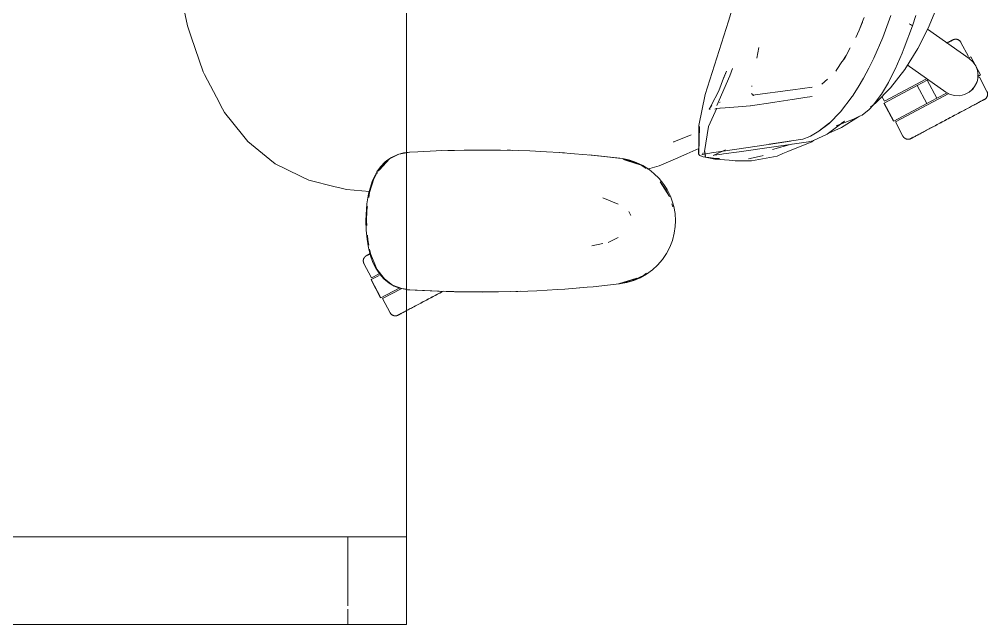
# Model space of a CAD drawing. Header units: millimetres. Extents: x 155927 to 317870, y -36033 to 97293.
# Drawn here: x 228542 to 229203, y 32621 to 33034 of the extents above; entities that cross this region are included whole.
import ezdxf

# ---------------------------------------------------------------- set-up
doc = ezdxf.new("R2010")
doc.units = ezdxf.units.MM
doc.header["$MEASUREMENT"] = 0
doc.layers.add('G-IMPT', color=8, linetype='CONTINUOUS', lineweight=9)
doc.layers.add('I-FURN', color=8, linetype='CONTINUOUS', lineweight=9)

msp = doc.modelspace()

# ---------------------------------------------------------------- linework, layer by layer
at = {"layer": 'G-IMPT'}
for p, q in [((229025.9, 33032.71), (229035.08, 33062.68)), ((228653.72, 33043.28), (228656.59, 33029.46)), ((229169.88, 33045.79), (229162.37, 33027.82)), ((229118.48, 33035.2), (229117.82, 33033.47)), ((229131.33, 33021.51), (229136.79, 33036.39)), ((229151.49, 33029.5), (229153.9, 33036.44)), ((228659.1, 33022.03), (228656.59, 33029.46)), ((229025.9, 33032.71), (229009.91, 32982.46)), ((229115.1, 33026.39), (229117.82, 33033.47)), ((229115.1, 33026.39), (229117.41, 33031.84)), ((229145.96, 33014.54), (229151.53, 33029.5)), ((229150.26, 33030.29), (229149.21, 33030.71)), ((229149.21, 33030.71), (229149.8, 33030.49)), ((229150.26, 33030.29), (229149.8, 33030.49)), ((229150.26, 33030.29), (229150.91, 33030.01)), ((229150.26, 33030.29), (229151.09, 33029.91)), ((229150.91, 33030.01), (229151.09, 33029.91)), ((229151.49, 33029.64), (229151.09, 33029.91)), ((229151.09, 33029.91), (229151.48, 33029.68)), ((229151.49, 33029.64), (229151.48, 33029.68)), ((229151.53, 33029.5), (229151.49, 33029.64)), ((229151.49, 33029.64), (229151.49, 33029.5)), ((228659.1, 33022.03), (228667.25, 32997.94)), ((229112.9, 33021.55), (229115.1, 33026.39)), ((229155.28, 33014.04), (229162.37, 33027.82)), ((229131.33, 33021.51), (229125.15, 33007.29)), ((229046.62, 33014.59), (229045.2, 33007.34)), ((229106.34, 33009.17), (229103.79, 33005.42)), ((229109.03, 33014.5), (229104.84, 33006.4)), ((229106.34, 33009.17), (229104.84, 33006.4)), ((229139.71, 32999.9), (229144.48, 33010.86)), ((229144.48, 33010.86), (229145.96, 33014.54)), ((229146.3, 32999.75), (229155.28, 33014.04)), ((229103.39, 33004.84), (229099.9, 32999.7)), ((229103.79, 33005.42), (229103.39, 33004.84)), ((229121.76, 33000.56), (229125.15, 33007.29)), ((228668.13, 32996.28), (228667.25, 32997.94)), ((228678.43, 32976.77), (228668.13, 32996.28)), ((229024.6, 32998.55), (229022.58, 32993.44)), ((229022.58, 32993.44), (229024.37, 32997.97)), ((229022.59, 32993.65), (229024.6, 32998.55)), ((229028.78, 33000.27), (229026.88, 32995.29)), ((229099.9, 32999.7), (229099.15, 32998.6)), ((229121.76, 33000.56), (229118.19, 32993.77)), ((229139.71, 32999.9), (229135.18, 32990.85)), ((229139.49, 32999.46), (229135.18, 32990.85)), ((229139.71, 32999.9), (229135.48, 32991.45)), ((229146.3, 32999.75), (229136.5, 32987.15)), ((229139.49, 32999.46), (229139.71, 32999.9)), ((229026.88, 32995.29), (229017.96, 32975.13)), ((229019.33, 32985.18), (229022.59, 32993.65)), ((229093.63, 32993.07), (229089.72, 32989.73)), ((229114.43, 32987.54), (229118.19, 32993.77)), ((229135.18, 32990.85), (229130.45, 32982.85)), ((229135.18, 32990.85), (229135.48, 32991.45)), ((229009.91, 32982.46), (229005.71, 32961.51)), ((229019.33, 32985.18), (229014.05, 32975.07)), ((229041.58, 32983.17), (229043.15, 32981.93)), ((229041.94, 32988.12), (229041.98, 32988.47)), ((229069.77, 32985.79), (229042.44, 32982.06)), ((229069.77, 32985.79), (229083.13, 32987.57)), ((229083.13, 32987.57), (229082.66, 32987.43)), ((229114.43, 32987.54), (229110.54, 32981.44)), ((229126.54, 32976.85), (229136.5, 32987.15)), ((229129.58, 32981.56), (229130.45, 32982.85)), ((228678.43, 32976.77), (228679.15, 32975.39)), ((229020.34, 32977.3), (229019.9, 32977.03)), ((229040.93, 32974.79), (229056.14, 32977)), ((229042.44, 32982.06), (229042.7, 32982.01)), ((229042.94, 32981.97), (229042.7, 32982.01)), ((229056.14, 32977), (229057.69, 32977.25)), ((229057.69, 32977.25), (229069.46, 32979.11)), ((229071.12, 32979.38), (229069.46, 32979.11)), ((229077.96, 32980.44), (229071.12, 32979.38)), ((229077.96, 32980.44), (229083.03, 32981.18)), ((229102.35, 32970.75), (229110.37, 32981.19)), ((229110.37, 32981.19), (229110.54, 32981.44)), ((229122.86, 32973.85), (229126.54, 32976.85)), ((229124.87, 32975.43), (229129.58, 32981.56)), ((228681.86, 32970.26), (228679.15, 32975.39)), ((228681.86, 32970.26), (228694.07, 32955.13)), ((229012.34, 32960.81), (229017.95, 32973.16)), ((229012.7, 32972.62), (229012.67, 32972.78)), ((229012.7, 32972.62), (229014.54, 32975.32)), ((229012.7, 32972.62), (229014.05, 32975.07)), ((229012.73, 32972.49), (229012.7, 32972.62)), ((229013.42, 32972.34), (229012.73, 32972.49)), ((229016.68, 32972.65), (229017.45, 32972.93)), ((229017.52, 32972.95), (229017.45, 32972.93)), ((229019.98, 32973.23), (229017.52, 32972.95)), ((229019.98, 32973.23), (229020.35, 32973.28)), ((229023.76, 32973.53), (229020.35, 32973.28)), ((229023.76, 32973.53), (229032.6, 32974.16)), ((229040.85, 32974.78), (229032.6, 32974.16)), ((229040.93, 32974.79), (229040.85, 32974.78)), ((229094.62, 32962.85), (229102.35, 32970.75)), ((229117.11, 32968.55), (229121.97, 32972.41)), ((229124.87, 32975.43), (229121.97, 32972.41)), ((229094.62, 32962.85), (229087.65, 32957.43)), ((229087.88, 32957.76), (229094.83, 32963.16)), ((229094.83, 32963.16), (229091.25, 32960.35)), ((229105.06, 32964.41), (229093.41, 32955.49)), ((229099.4, 32961.18), (229111.31, 32965.69)), ((229105.06, 32964.41), (229103.11, 32963.29)), ((229114.62, 32967.24), (229103.17, 32960.12)), ((229113.53, 32966.76), (229111.31, 32965.69)), ((229115.97, 32967.93), (229113.53, 32966.76)), ((229114.62, 32967.24), (229115.38, 32967.74)), ((229115.97, 32967.93), (229117.11, 32968.55)), ((229006.15, 32960.62), (229005.57, 32942.18)), ((229005.71, 32961.51), (229005.67, 32942.64)), ((229006.15, 32960.62), (229005.67, 32942.64)), ((229012.34, 32960.81), (229009.63, 32943.76)), ((229087.65, 32957.43), (229081.82, 32954.14)), ((229087.88, 32957.76), (229091.25, 32960.35)), ((229103.17, 32960.12), (229094.54, 32956.14)), ((228697.83, 32950.47), (228694.07, 32955.13)), ((228712.78, 32938.3), (228697.83, 32950.47)), ((228988.45, 32950.05), (228988.71, 32950.15)), ((229000.57, 32955.08), (228988.71, 32950.15)), ((229033.26, 32943.54), (229080.47, 32950.21)), ((229053.17, 32948.48), (229068.36, 32950.81)), ((229053.77, 32948.58), (229068.93, 32950.88)), ((229053.77, 32948.58), (229068.36, 32950.81)), ((229082.91, 32950.37), (229066.46, 32943.58)), ((229076.6, 32952.18), (229068.93, 32950.88)), ((229081.4, 32953.93), (229076.6, 32952.18)), ((229080.47, 32950.21), (229083.46, 32950.86)), ((229081.4, 32953.93), (229081.82, 32954.14)), ((229084.08, 32951.15), (229082.91, 32950.37)), ((229086.83, 32952.43), (229083.46, 32950.86)), ((229093.41, 32955.49), (229086.83, 32952.43)), ((228804.08, 32942.73), (228800.13, 32941.66)), ((228800.97, 32941.86), (228806.02, 32942.8)), ((228806.02, 32942.97), (228804.08, 32942.73)), ((228806.02, 32942.8), (228808.32, 32943.23)), ((228808.09, 32943.23), (228806.02, 32942.97)), ((228813.76, 32943.51), (228808.09, 32943.23)), ((228813.76, 32943.51), (228826.32, 32944.13)), ((228829.86, 32944.25), (228826.32, 32944.13)), ((228845.53, 32944.63), (228829.86, 32944.25)), ((228834.31, 32944.36), (228836.59, 32944.45)), ((228838.81, 32944.45), (228836.59, 32944.45)), ((228845.53, 32944.63), (228850.04, 32944.68)), ((228850.04, 32944.68), (228864.76, 32944.68)), ((228870.23, 32944.6), (228864.76, 32944.68)), ((228870.23, 32944.6), (228882.53, 32944.31)), ((228877.01, 32944.47), (228874.93, 32944.47)), ((228878.66, 32944.39), (228877.01, 32944.47)), ((228890.41, 32944.01), (228882.53, 32944.31)), ((228890.41, 32944.01), (228901.72, 32943.47)), ((228910.59, 32942.91), (228901.72, 32943.47)), ((228910.59, 32942.91), (228920.88, 32942.18)), ((228912.63, 32942.78), (228910.73, 32942.87)), ((228912.63, 32942.78), (228914.05, 32942.64)), ((228997.51, 32942.05), (229005.68, 32945.61)), ((229005.54, 32942.06), (229005.73, 32942.92)), ((229005.57, 32942.18), (229005.67, 32942.64)), ((229005.67, 32942.64), (229005.7, 32942.81)), ((229005.73, 32942.92), (229005.7, 32942.81)), ((229008.17, 32941.71), (229014.44, 32942.82)), ((229008.52, 32942.25), (229008.6, 32942.75)), ((229010.31, 32940.18), (229009.63, 32943.76)), ((229010.31, 32940.18), (229009.69, 32943.72)), ((229009.69, 32943.72), (229010.07, 32939.77)), ((229022.29, 32943.93), (229014.44, 32942.82)), ((229023.84, 32944.91), (229015.41, 32940.91)), ((229053.17, 32948.48), (229022.29, 32943.93)), ((229033.26, 32943.54), (229022.59, 32942.1)), ((229056.05, 32945.09), (229069, 32948.59)), ((229056.05, 32945.09), (229067.94, 32948.44)), ((229066.46, 32943.58), (229063.09, 32942.19)), ((228712.78, 32938.3), (228716.43, 32935.32)), ((228787.57, 32931.26), (228794.48, 32938.65)), ((228791.26, 32936.34), (228788.4, 32933.29)), ((228788.77, 32933.35), (228794.48, 32938.65)), ((228788.99, 32932.88), (228792.06, 32936.42)), ((228791.26, 32936.34), (228792.59, 32937.47)), ((228794.48, 32938.65), (228792.06, 32936.42)), ((228795.81, 32939.68), (228792.59, 32937.47)), ((228796.71, 32939.76), (228794.48, 32938.65)), ((228795.81, 32939.68), (228800.13, 32941.66)), ((228796.72, 32939.76), (228800.97, 32941.86)), ((228932.28, 32941.2), (228920.88, 32942.18)), ((228953.71, 32938.85), (228930.76, 32941.3)), ((228930.76, 32941.3), (228950.89, 32939.18)), ((228953.71, 32938.85), (228932.28, 32941.2)), ((228949.38, 32939.32), (228950.89, 32939.18)), ((228953.71, 32938.85), (228950.89, 32939.18)), ((228953.71, 32938.85), (228958.67, 32937.69)), ((228953.79, 32938.63), (228956.84, 32938.05)), ((228966.06, 32934.45), (228954.21, 32938.26)), ((228963.36, 32935.35), (228954.21, 32938.26)), ((228956.84, 32938.05), (228965.03, 32934.85)), ((228962.81, 32936.24), (228958.67, 32937.69)), ((228967.39, 32934.05), (228962.81, 32936.24)), ((228978.55, 32933.77), (228989.67, 32938.63)), ((228989.67, 32938.63), (228997.51, 32942.05)), ((229005.54, 32942.06), (229005.93, 32941.49)), ((229006.31, 32940.99), (229005.93, 32941.49)), ((229006.31, 32940.99), (229006.84, 32940.67)), ((229008.71, 32940.12), (229006.84, 32940.67)), ((229008.79, 32941.88), (229007.7, 32941.32)), ((229008.2, 32941.71), (229007.7, 32941.32)), ((229008.79, 32941.88), (229008.17, 32941.71)), ((229008.52, 32942.25), (229008.2, 32941.71)), ((229011.99, 32939.59), (229008.71, 32940.12)), ((229012.4, 32939.33), (229010.07, 32939.77)), ((229011.99, 32939.59), (229012.6, 32939.51)), ((229012.4, 32939.33), (229016.65, 32938.51)), ((229017.29, 32938.99), (229012.6, 32939.51)), ((229015.41, 32940.91), (229016.27, 32941.05)), ((229016.27, 32941.05), (229021.3, 32941.88)), ((229017.12, 32938.47), (229016.65, 32938.51)), ((229026.44, 32937.67), (229017.12, 32938.47)), ((229017.29, 32938.99), (229019.88, 32938.78)), ((229021.3, 32941.88), (229022.59, 32942.1)), ((229026.44, 32937.67), (229030.4, 32937.33)), ((229030.4, 32937.33), (229034.57, 32937.33)), ((229041.54, 32937.36), (229034.57, 32937.33)), ((229039.67, 32938.77), (229048.98, 32940.81)), ((229041.54, 32937.36), (229059.23, 32940.59)), ((229048.98, 32940.81), (229049.55, 32940.96)), ((229059.23, 32940.59), (229063.09, 32942.19)), ((228716.43, 32935.32), (228723.59, 32931.79)), ((228735.06, 32926.15), (228723.59, 32931.79)), ((228785.15, 32928.47), (228785.95, 32929.84)), ((228785.55, 32927.97), (228786.41, 32929.41)), ((228788.4, 32933.29), (228785.95, 32929.84)), ((228786.88, 32930.2), (228788.77, 32933.35)), ((228787.57, 32931.26), (228788.85, 32932.73)), ((228966.06, 32934.45), (228963.36, 32935.35)), ((228966.06, 32934.45), (228969.64, 32932.02)), ((228967.39, 32934.05), (228971.71, 32931.32)), ((228978.55, 32933.77), (228970.73, 32931.51)), ((228975.02, 32928.7), (228971.71, 32931.32)), ((228735.06, 32926.15), (228739.43, 32924)), ((228739.43, 32924), (228757.37, 32919.6)), ((228780.77, 32915.65), (228783.8, 32925.05)), ((228781.2, 32918.74), (228782.94, 32923.83)), ((228782.94, 32923.83), (228785.15, 32928.47)), ((228783.8, 32925.05), (228785.27, 32927.5)), ((228978.63, 32925.15), (228975.02, 32928.7)), ((228978.63, 32925.15), (228981.81, 32921.18)), ((228985.67, 32913.02), (228979.35, 32922.97)), ((228983.51, 32916.7), (228979.35, 32922.97)), ((228757.37, 32919.6), (228759.74, 32919.02)), ((228765.03, 32917.72), (228759.74, 32919.02)), ((228780.91, 32916.28), (228765.03, 32917.72)), ((228781.2, 32918.74), (228780.22, 32914.81)), ((228984.08, 32917.63), (228981.81, 32921.18)), ((228985.67, 32913.02), (228983.51, 32916.7)), ((228986.32, 32913.12), (228984.08, 32917.63)), ((228780.22, 32914.81), (228779.11, 32908.05)), ((228780.31, 32912.36), (228780.77, 32915.65)), ((228940.19, 32911.95), (228950.62, 32907.8)), ((228986.32, 32913.12), (228988.03, 32908.35)), ((228778.53, 32900.74), (228779.11, 32908.05)), ((228779.05, 32903.4), (228778.82, 32896.23)), ((228779.05, 32903.4), (228779.44, 32906.18)), ((228987.23, 32907.91), (228987.85, 32905.88)), ((228988.6, 32906.22), (228988.03, 32908.35)), ((228989.48, 32901.27), (228988.6, 32906.22)), ((228778.53, 32900.74), (228778.44, 32896.23)), ((228958.14, 32902.28), (228957.85, 32902.73)), ((228959.16, 32900.06), (228958.14, 32902.28)), ((228989.77, 32896.23), (228989.48, 32901.27)), ((228778.44, 32896.23), (228778.62, 32889.89)), ((228779.19, 32883.74), (228778.62, 32889.89)), ((228779.01, 32893.12), (228778.82, 32896.23)), ((228988.95, 32887.87), (228989.6, 32892.38)), ((228989.77, 32896.23), (228989.6, 32892.38)), ((228779.19, 32883.74), (228780.19, 32877.81)), ((228779.6, 32883.4), (228779.41, 32886.61)), ((228780.37, 32879.65), (228779.6, 32883.4)), ((228950.52, 32884.85), (228943.74, 32881.58)), ((228988.95, 32887.87), (228987.69, 32883)), ((228781.62, 32872.33), (228780.19, 32877.81)), ((228781.64, 32873.44), (228780.93, 32876.91)), ((228932.69, 32879.25), (228940.13, 32880.82)), ((228983.67, 32874.13), (228985.86, 32878.29)), ((228985.86, 32878.29), (228987.69, 32883)), ((228781.62, 32872.33), (228783.2, 32868)), ((228781.64, 32873.44), (228783.97, 32867.82)), ((228980.84, 32869.96), (228977.52, 32866.13)), ((228983.67, 32874.13), (228980.84, 32869.96)), ((228785.19, 32863.92), (228783.2, 32868)), ((228785.81, 32863.43), (228783.97, 32867.82)), ((228785.19, 32863.92), (228787.84, 32859.87)), ((228791.03, 32856.64), (228785.81, 32863.43)), ((228974.08, 32862.96), (228977.52, 32866.13)), ((228787.84, 32859.87), (228790.51, 32856.84)), ((228794.25, 32853.76), (228790.51, 32856.84)), ((228950.89, 32853.28), (228963.36, 32857.11)), ((228963.36, 32857.11), (228954.21, 32854.2)), ((228959.86, 32855.32), (228967.93, 32859.06)), ((228965.55, 32857.45), (228961.31, 32855.64)), ((228965.55, 32857.45), (228969.99, 32859.96)), ((228970.04, 32860.65), (228967.93, 32859.06)), ((228974.08, 32862.96), (228969.99, 32859.96)), ((228796.65, 32852.47), (228791.03, 32856.64)), ((228797.68, 32851.8), (228794.25, 32853.76)), ((228802.85, 32850.06), (228796.65, 32852.47)), ((228797.68, 32851.8), (228801.32, 32850.41)), ((228802.67, 32850.04), (228801.32, 32850.41)), ((228802.85, 32850.06), (228806.02, 32849.58)), ((228914.3, 32849.78), (228929.35, 32851.03)), ((228922.48, 32850.43), (228924.15, 32850.6)), ((228929.35, 32851.03), (228933.48, 32851.37)), ((228933.48, 32851.37), (228951.41, 32853.28)), ((228950.89, 32853.28), (228954.21, 32854.2)), ((228951.41, 32853.28), (228956.45, 32854.17)), ((228959.86, 32855.32), (228951.46, 32853.41)), ((228961.31, 32855.64), (228956.45, 32854.17)), ((228802.67, 32850.04), (228805.06, 32849.6)), ((228806.71, 32849.34), (228805.06, 32849.6)), ((228827.29, 32848.29), (228806.71, 32849.34)), ((228828.5, 32848.26), (228806.71, 32849.34)), ((228806.71, 32849.34), (228808.32, 32849.23)), ((228828.5, 32848.26), (228808.32, 32849.23)), ((228848.68, 32847.79), (228827.29, 32848.29)), ((228838.85, 32847.95), (228827.29, 32848.29)), ((228827.29, 32848.29), (228828.5, 32848.26)), ((228848.68, 32847.79), (228828.5, 32848.26)), ((228868.87, 32847.84), (228838.85, 32847.95)), ((228848.68, 32847.79), (228838.85, 32847.95)), ((228838.85, 32847.95), (228858.07, 32847.75)), ((228846.65, 32847.81), (228844.74, 32847.88)), ((228848.68, 32847.83), (228846.65, 32847.81)), ((228868.87, 32847.84), (228848.68, 32847.79)), ((228868.87, 32847.84), (228858.07, 32847.75)), ((228868.87, 32847.84), (228877.29, 32848)), ((228889.04, 32848.39), (228877.29, 32848)), ((228882.22, 32848.14), (228880.73, 32848.13)), ((228884.16, 32848.25), (228882.22, 32848.14)), ((228889.04, 32848.39), (228895.07, 32848.64)), ((228909.21, 32849.45), (228895.07, 32848.64)), ((228914.3, 32849.78), (228909.21, 32849.45))]:
    msp.add_line(p, q, dxfattribs=at)
at = {"layer": 'I-FURN'}
for p, q in [((228806.02, 32620.69), (228806.02, 34220.61)), ((228806.02, 34220.61), (228806.02, 32620.69)), ((229161.74, 33027.14), (229190.33, 33007.13)), ((229175.01, 33017.64), (229175.54, 33017.93)), ((229175.82, 33018.07), (229175.3, 33017.8)), ((229175.54, 33017.93), (229176.04, 33018.19)), ((229176.3, 33018.33), (229175.82, 33018.07)), ((229176.04, 33018.19), (229176.51, 33018.44)), ((229176.75, 33018.57), (229176.3, 33018.33)), ((229176.51, 33018.44), (229176.94, 33018.67)), ((229177.16, 33018.78), (229176.75, 33018.57)), ((229176.94, 33018.67), (229177.33, 33018.88)), ((229177.53, 33018.98), (229177.16, 33018.78)), ((229177.33, 33018.88), (229177.69, 33019.07)), ((229177.86, 33019.16), (229177.53, 33018.98)), ((229177.69, 33019.07), (229178.01, 33019.24)), ((229178.16, 33019.32), (229177.86, 33019.16)), ((229178.01, 33019.24), (229178.29, 33019.38)), ((229178.42, 33019.46), (229178.16, 33019.32)), ((229178.29, 33019.38), (229178.53, 33019.51)), ((229178.64, 33019.57), (229178.42, 33019.46)), ((229178.53, 33019.51), (229178.73, 33019.62)), ((229178.82, 33019.67), (229178.64, 33019.57)), ((229178.73, 33019.62), (229178.89, 33019.71)), ((229178.96, 33019.74), (229178.82, 33019.67)), ((229178.89, 33019.71), (229179.01, 33019.77)), ((229179.06, 33019.8), (229178.96, 33019.74)), ((229179.01, 33019.77), (229179.09, 33019.81)), ((229179.12, 33019.83), (229179.06, 33019.8)), ((229179.09, 33019.81), (229179.13, 33019.84)), ((229179.14, 33019.84), (229179.12, 33019.83)), ((229179.13, 33019.84), (229179.14, 33019.84)), ((229179.14, 33019.84), (229179.28, 33019.91)), ((229179.28, 33019.91), (229179.43, 33019.98)), ((229179.43, 33019.98), (229179.58, 33020.04)), ((229179.58, 33020.04), (229179.73, 33020.1)), ((229179.73, 33020.1), (229179.89, 33020.14)), ((229179.89, 33020.14), (229180.04, 33020.19)), ((229180.04, 33020.19), (229180.2, 33020.22)), ((229180.2, 33020.22), (229180.36, 33020.25)), ((229180.36, 33020.25), (229180.52, 33020.28)), ((229180.52, 33020.28), (229180.68, 33020.3)), ((229180.68, 33020.3), (229180.84, 33020.31)), ((229180.84, 33020.31), (229181, 33020.31)), ((229181, 33020.31), (229181.16, 33020.31)), ((229181.16, 33020.31), (229181.32, 33020.3)), ((229181.32, 33020.3), (229181.48, 33020.29)), ((229181.48, 33020.29), (229181.64, 33020.26)), ((229181.64, 33020.26), (229181.8, 33020.24)), ((229181.8, 33020.24), (229181.96, 33020.2)), ((229181.96, 33020.2), (229182.11, 33020.16)), ((229182.11, 33020.16), (229182.27, 33020.12)), ((229182.27, 33020.12), (229182.42, 33020.06)), ((229182.42, 33020.06), (229182.57, 33020.01)), ((229182.57, 33020.01), (229182.72, 33019.94)), ((229182.72, 33019.94), (229182.86, 33019.87)), ((229182.86, 33019.87), (229183.01, 33019.8)), ((229183.01, 33019.8), (229183.14, 33019.71)), ((229183.14, 33019.71), (229183.28, 33019.63)), ((229183.28, 33019.63), (229183.41, 33019.53)), ((229183.41, 33019.53), (229183.54, 33019.44)), ((229183.54, 33019.44), (229183.66, 33019.33)), ((229183.66, 33019.33), (229183.78, 33019.23)), ((229183.78, 33019.23), (229183.9, 33019.11)), ((229183.9, 33019.11), (229184.01, 33019)), ((229184.01, 33019), (229184.12, 33018.88)), ((229184.12, 33018.88), (229184.22, 33018.75)), ((229184.22, 33018.75), (229184.31, 33018.62)), ((229184.31, 33018.62), (229184.41, 33018.49)), ((229184.41, 33018.49), (229184.49, 33018.35)), ((229184.49, 33018.35), (229184.57, 33018.21)), ((229184.57, 33018.21), (229184.59, 33018.17)), ((229189.74, 33008.49), (229184.59, 33018.17)), ((229174.28, 32984.2), (229147.85, 33002.71)), ((229190.1, 33007.54), (229191.49, 33008.28)), ((229190.18, 33007.59), (229190.1, 33007.54)), ((229190.33, 33007.13), (229192.84, 33004.87)), ((229198.06, 32995.92), (229191.49, 33008.28)), ((229192.84, 33004.87), (229194.74, 33002.08)), ((229194.74, 33002.08), (229195.92, 32998.92)), ((229196.3, 32995.57), (229195.87, 32992.22)), ((229195.92, 32998.92), (229196.3, 32995.57)), ((229196.27, 32995.94), (229196.67, 32995.18)), ((229198.06, 32995.92), (229196.67, 32995.18)), ((229132.35, 32977.97), (229161.05, 32993.23)), ((229154.87, 32988.82), (229161.52, 32992.35)), ((229168.09, 32979.98), (229161.52, 32992.35)), ((229194.65, 32989.08), (229192.72, 32986.31)), ((229195.87, 32992.22), (229194.65, 32989.08)), ((229196.67, 32995.18), (229196.76, 32995.23)), ((229196.88, 32994.16), (229197.25, 32994.36)), ((229202.4, 32984.67), (229197.25, 32994.36)), ((229132.17, 32976.74), (229154.87, 32988.82)), ((229139.86, 32963.84), (229176.47, 32983.31)), ((229161.45, 32976.45), (229154.87, 32988.82)), ((229175.23, 32983.78), (229168.09, 32979.98)), ((229177.26, 32982.61), (229174.28, 32984.2)), ((229180.53, 32981.78), (229177.26, 32982.61)), ((229187.18, 32982.55), (229183.9, 32981.76)), ((229190.18, 32984.09), (229187.18, 32982.55)), ((229192.72, 32986.31), (229190.18, 32984.09)), ((229190.46, 32984.3), (229191.88, 32985.45)), ((229191.88, 32985.45), (229194.17, 32988.24)), ((229202.4, 32984.67), (229202.48, 32984.53)), ((229202.48, 32984.53), (229202.54, 32984.38)), ((229202.54, 32984.38), (229202.6, 32984.23)), ((229202.6, 32984.23), (229202.66, 32984.08)), ((229202.66, 32984.08), (229202.71, 32983.93)), ((229202.71, 32983.93), (229202.75, 32983.77)), ((229202.75, 32983.77), (229202.79, 32983.62)), ((229202.79, 32983.62), (229202.82, 32983.46)), ((229202.82, 32983.46), (229202.84, 32983.3)), ((229202.85, 32982.33), (229202.83, 32982.17)), ((229202.84, 32983.3), (229202.86, 32983.14)), ((229202.86, 32982.49), (229202.85, 32982.33)), ((229202.86, 32983.14), (229202.87, 32982.98)), ((229202.87, 32982.66), (229202.86, 32982.49)), ((229202.87, 32982.98), (229202.87, 32982.82)), ((229202.87, 32982.82), (229202.87, 32982.66)), ((229130.67, 32981.13), (229132.35, 32977.97)), ((229131.99, 32976.65), (229138.57, 32964.29)), ((229138.74, 32964.38), (229132.17, 32976.74)), ((229161.45, 32976.45), (229138.74, 32964.38)), ((229168.09, 32979.98), (229161.45, 32976.45)), ((229183.9, 32981.76), (229180.53, 32981.78)), ((229193.44, 32975.34), (229194.14, 32975.71)), ((229194.14, 32975.71), (229194.8, 32976.07)), ((229194.8, 32976.07), (229195.43, 32976.4)), ((229195.43, 32976.4), (229196.03, 32976.72)), ((229196.35, 32976.89), (229195.76, 32976.58)), ((229196.03, 32976.72), (229196.6, 32977.03)), ((229196.9, 32977.18), (229196.35, 32976.89)), ((229196.6, 32977.03), (229197.14, 32977.31)), ((229197.41, 32977.46), (229196.9, 32977.18)), ((229197.14, 32977.31), (229197.64, 32977.58)), ((229197.9, 32977.71), (229197.41, 32977.46)), ((229197.64, 32977.58), (229198.11, 32977.82)), ((229198.34, 32977.95), (229197.9, 32977.71)), ((229198.11, 32977.82), (229198.54, 32978.05)), ((229198.75, 32978.17), (229198.34, 32977.95)), ((229198.54, 32978.05), (229198.93, 32978.26)), ((229199.13, 32978.37), (229198.75, 32978.17)), ((229198.93, 32978.26), (229199.28, 32978.45)), ((229199.46, 32978.55), (229199.13, 32978.37)), ((229199.28, 32978.45), (229199.6, 32978.62)), ((229199.76, 32978.7), (229199.46, 32978.55)), ((229199.6, 32978.62), (229199.88, 32978.77)), ((229200.02, 32978.84), (229199.76, 32978.7)), ((229199.88, 32978.77), (229200.12, 32978.9)), ((229200.24, 32978.96), (229200.02, 32978.84)), ((229200.12, 32978.9), (229200.32, 32979)), ((229200.42, 32979.05), (229200.24, 32978.96)), ((229200.32, 32979), (229200.48, 32979.09)), ((229200.56, 32979.13), (229200.42, 32979.05)), ((229200.48, 32979.09), (229200.61, 32979.15)), ((229200.66, 32979.18), (229200.56, 32979.13)), ((229200.61, 32979.15), (229200.69, 32979.2)), ((229200.72, 32979.21), (229200.66, 32979.18)), ((229200.69, 32979.2), (229200.73, 32979.22)), ((229200.74, 32979.22), (229200.72, 32979.21)), ((229200.73, 32979.22), (229200.74, 32979.22)), ((229200.77, 32979.24), (229200.74, 32979.22)), ((229200.91, 32979.32), (229200.77, 32979.24)), ((229201.05, 32979.41), (229200.91, 32979.32)), ((229201.18, 32979.5), (229201.05, 32979.41)), ((229201.31, 32979.6), (229201.18, 32979.5)), ((229201.44, 32979.7), (229201.31, 32979.6)), ((229201.56, 32979.8), (229201.44, 32979.7)), ((229201.68, 32979.92), (229201.56, 32979.8)), ((229201.79, 32980.03), (229201.68, 32979.92)), ((229201.9, 32980.15), (229201.79, 32980.03)), ((229202, 32980.28), (229201.9, 32980.15)), ((229202.1, 32980.4), (229202, 32980.28)), ((229202.19, 32980.54), (229202.1, 32980.4)), ((229202.28, 32980.67), (229202.19, 32980.54)), ((229202.36, 32980.81), (229202.28, 32980.67)), ((229202.44, 32980.95), (229202.36, 32980.81)), ((229202.51, 32981.1), (229202.44, 32980.95)), ((229202.57, 32981.24), (229202.51, 32981.1)), ((229202.63, 32981.4), (229202.57, 32981.24)), ((229202.68, 32981.55), (229202.63, 32981.4)), ((229202.73, 32981.7), (229202.68, 32981.55)), ((229202.77, 32981.86), (229202.73, 32981.7)), ((229202.8, 32982.02), (229202.77, 32981.86)), ((229202.83, 32982.17), (229202.8, 32982.02)), ((229181.84, 32969.17), (229180.86, 32968.65)), ((229181.31, 32968.89), (229182.28, 32969.41)), ((229182.81, 32969.69), (229181.84, 32969.17)), ((229182.28, 32969.41), (229183.25, 32969.93)), ((229183.76, 32970.2), (229182.81, 32969.69)), ((229183.25, 32969.93), (229184.2, 32970.43)), ((229184.71, 32970.7), (229183.76, 32970.2)), ((229184.2, 32970.43), (229185.14, 32970.93)), ((229185.64, 32971.2), (229184.71, 32970.7)), ((229185.14, 32970.93), (229186.06, 32971.42)), ((229186.55, 32971.68), (229185.64, 32971.2)), ((229186.06, 32971.42), (229186.97, 32971.9)), ((229186.97, 32971.9), (229187.85, 32972.37)), ((229187.85, 32972.37), (229188.72, 32972.83)), ((229188.72, 32972.83), (229189.57, 32973.29)), ((229189.57, 32973.29), (229190.39, 32973.72)), ((229190.39, 32973.72), (229191.19, 32974.15)), ((229191.19, 32974.15), (229191.97, 32974.56)), ((229191.97, 32974.56), (229192.72, 32974.96)), ((229192.72, 32974.96), (229193.44, 32975.34)), ((229139.86, 32963.84), (229145.01, 32954.16)), ((229168.39, 32962.03), (229169.36, 32962.54)), ((229169.89, 32962.82), (229168.91, 32962.3)), ((229169.36, 32962.54), (229170.34, 32963.06)), ((229170.87, 32963.34), (229169.89, 32962.82)), ((229170.34, 32963.06), (229171.33, 32963.59)), ((229171.86, 32963.87), (229170.87, 32963.34)), ((229171.33, 32963.59), (229172.32, 32964.11)), ((229172.86, 32964.4), (229171.86, 32963.87)), ((229172.32, 32964.11), (229173.32, 32964.65)), ((229173.86, 32964.93), (229172.86, 32964.4)), ((229173.32, 32964.65), (229174.32, 32965.18)), ((229174.87, 32965.47), (229173.86, 32964.93)), ((229174.32, 32965.18), (229175.33, 32965.71)), ((229175.87, 32966), (229174.87, 32965.47)), ((229175.33, 32965.71), (229176.33, 32966.25)), ((229176.88, 32966.54), (229175.87, 32966)), ((229176.33, 32966.25), (229177.34, 32966.78)), ((229177.88, 32967.07), (229176.88, 32966.54)), ((229177.34, 32966.78), (229178.34, 32967.31)), ((229178.88, 32967.6), (229177.88, 32967.07)), ((229178.34, 32967.31), (229179.34, 32967.84)), ((229179.87, 32968.13), (229178.88, 32967.6)), ((229179.34, 32967.84), (229180.33, 32968.37)), ((229180.86, 32968.65), (229179.87, 32968.13)), ((229180.33, 32968.37), (229181.31, 32968.89)), ((229156.7, 32955.81), (229157.38, 32956.17)), ((229157.38, 32956.17), (229158.09, 32956.55)), ((229158.09, 32956.55), (229158.82, 32956.94)), ((229158.82, 32956.94), (229159.58, 32957.34)), ((229159.58, 32957.34), (229160.37, 32957.76)), ((229160.37, 32957.76), (229161.18, 32958.19)), ((229161.18, 32958.19), (229162.02, 32958.64)), ((229162.48, 32958.88), (229161.63, 32958.43)), ((229162.02, 32958.64), (229162.87, 32959.09)), ((229163.35, 32959.34), (229162.48, 32958.88)), ((229162.87, 32959.09), (229163.75, 32959.56)), ((229164.23, 32959.81), (229163.35, 32959.34)), ((229163.75, 32959.56), (229164.65, 32960.03)), ((229165.14, 32960.3), (229164.23, 32959.81)), ((229164.65, 32960.03), (229165.56, 32960.52)), ((229166.06, 32960.79), (229165.14, 32960.3)), ((229165.56, 32960.52), (229166.49, 32961.01)), ((229167, 32961.28), (229166.06, 32960.79)), ((229166.49, 32961.01), (229167.43, 32961.52)), ((229167.95, 32961.79), (229167, 32961.28)), ((229167.43, 32961.52), (229168.39, 32962.03)), ((229168.91, 32962.3), (229167.95, 32961.79)), ((229145.03, 32954.12), (229145.01, 32954.16)), ((229145.11, 32953.98), (229145.03, 32954.12)), ((229145.2, 32953.84), (229145.11, 32953.98)), ((229145.29, 32953.71), (229145.2, 32953.84)), ((229145.38, 32953.58), (229145.29, 32953.71)), ((229145.49, 32953.46), (229145.38, 32953.58)), ((229145.59, 32953.33), (229145.49, 32953.46)), ((229145.7, 32953.22), (229145.59, 32953.33)), ((229145.82, 32953.11), (229145.7, 32953.22)), ((229145.94, 32953), (229145.82, 32953.11)), ((229146.06, 32952.89), (229145.94, 32953)), ((229146.19, 32952.8), (229146.06, 32952.89)), ((229146.32, 32952.7), (229146.19, 32952.8)), ((229146.46, 32952.62), (229146.32, 32952.7)), ((229146.6, 32952.54), (229146.46, 32952.62)), ((229146.74, 32952.46), (229146.6, 32952.54)), ((229146.89, 32952.39), (229146.74, 32952.46)), ((229147.03, 32952.32), (229146.89, 32952.39)), ((229147.18, 32952.27), (229147.03, 32952.32)), ((229147.34, 32952.21), (229147.18, 32952.27)), ((229147.49, 32952.17), (229147.34, 32952.21)), ((229147.65, 32952.13), (229147.49, 32952.17)), ((229147.8, 32952.09), (229147.65, 32952.13)), ((229147.96, 32952.07), (229147.8, 32952.09)), ((229148.12, 32952.05), (229147.96, 32952.07)), ((229148.28, 32952.03), (229148.12, 32952.05)), ((229148.44, 32952.02), (229148.28, 32952.03)), ((229148.6, 32952.02), (229148.44, 32952.02)), ((229148.77, 32952.03), (229148.6, 32952.02)), ((229148.93, 32952.04), (229148.77, 32952.03)), ((229149.09, 32952.05), (229148.93, 32952.04)), ((229149.25, 32952.08), (229149.09, 32952.05)), ((229149.4, 32952.11), (229149.25, 32952.08)), ((229149.56, 32952.14), (229149.4, 32952.11)), ((229149.72, 32952.19), (229149.56, 32952.14)), ((229149.87, 32952.24), (229149.72, 32952.19)), ((229150.02, 32952.29), (229149.87, 32952.24)), ((229150.17, 32952.35), (229150.02, 32952.29)), ((229150.32, 32952.42), (229150.17, 32952.35)), ((229150.46, 32952.49), (229150.32, 32952.42)), ((229150.47, 32952.5), (229150.46, 32952.49)), ((229150.46, 32952.49), (229150.48, 32952.5)), ((229150.51, 32952.52), (229150.47, 32952.5)), ((229150.48, 32952.5), (229150.54, 32952.53)), ((229150.59, 32952.56), (229150.51, 32952.52)), ((229150.54, 32952.53), (229150.64, 32952.59)), ((229150.71, 32952.63), (229150.59, 32952.56)), ((229150.64, 32952.59), (229150.78, 32952.66)), ((229150.88, 32952.71), (229150.71, 32952.63)), ((229150.78, 32952.66), (229150.96, 32952.76)), ((229151.08, 32952.82), (229150.88, 32952.71)), ((229150.96, 32952.76), (229151.18, 32952.88)), ((229151.32, 32952.95), (229151.08, 32952.82)), ((229151.18, 32952.88), (229151.44, 32953.01)), ((229151.6, 32953.1), (229151.32, 32952.95)), ((229151.44, 32953.01), (229151.74, 32953.17)), ((229151.91, 32953.26), (229151.6, 32953.1)), ((229151.74, 32953.17), (229152.07, 32953.35)), ((229152.27, 32953.45), (229151.91, 32953.26)), ((229152.07, 32953.35), (229152.45, 32953.55)), ((229152.66, 32953.66), (229152.27, 32953.45)), ((229152.45, 32953.55), (229152.86, 32953.77)), ((229153.09, 32953.89), (229152.66, 32953.66)), ((229152.86, 32953.77), (229153.3, 32954)), ((229153.56, 32954.14), (229153.09, 32953.89)), ((229153.3, 32954), (229153.78, 32954.26)), ((229154.06, 32954.4), (229153.56, 32954.14)), ((229153.78, 32954.26), (229154.3, 32954.53)), ((229154.59, 32954.69), (229154.06, 32954.4)), ((229154.3, 32954.53), (229154.85, 32954.83)), ((229155.16, 32954.99), (229154.59, 32954.69)), ((229154.85, 32954.83), (229155.44, 32955.14)), ((229155.44, 32955.14), (229156.05, 32955.47)), ((229156.05, 32955.47), (229156.7, 32955.81)), ((228776.67, 32869.76), (228776.71, 32869.91)), ((228776.71, 32869.91), (228776.75, 32870.07)), ((228776.75, 32870.07), (228776.79, 32870.22)), ((228776.79, 32870.22), (228776.84, 32870.38)), ((228776.84, 32870.38), (228776.9, 32870.53)), ((228776.9, 32870.53), (228776.97, 32870.67)), ((228776.97, 32870.67), (228777.04, 32870.82)), ((228777.04, 32870.82), (228777.11, 32870.96)), ((228777.11, 32870.96), (228777.2, 32871.1)), ((228777.2, 32871.1), (228777.28, 32871.24)), ((228777.28, 32871.24), (228777.37, 32871.37)), ((228777.37, 32871.37), (228777.47, 32871.5)), ((228777.47, 32871.5), (228777.58, 32871.62)), ((228777.58, 32871.62), (228777.68, 32871.74)), ((228777.68, 32871.74), (228777.8, 32871.86)), ((228777.8, 32871.86), (228777.91, 32871.97)), ((228777.91, 32871.97), (228778.03, 32872.07)), ((228778.03, 32872.07), (228778.16, 32872.17)), ((228778.16, 32872.17), (228778.29, 32872.27)), ((228778.29, 32872.27), (228778.42, 32872.36)), ((228778.42, 32872.36), (228778.56, 32872.45)), ((228778.56, 32872.45), (228778.7, 32872.53)), ((228778.7, 32872.53), (228778.74, 32872.55)), ((228778.78, 32872.57), (228778.74, 32872.55)), ((228778.74, 32872.55), (228778.76, 32872.56)), ((228778.74, 32872.55), (228778.74, 32872.55)), ((228778.76, 32872.56), (228778.82, 32872.59)), ((228778.87, 32872.62), (228778.78, 32872.57)), ((228778.82, 32872.59), (228778.92, 32872.64)), ((228778.99, 32872.68), (228778.87, 32872.62)), ((228778.92, 32872.64), (228779.06, 32872.72)), ((228779.15, 32872.77), (228778.99, 32872.68)), ((228779.06, 32872.72), (228779.24, 32872.81)), ((228779.35, 32872.88), (228779.15, 32872.77)), ((228779.24, 32872.81), (228779.46, 32872.93)), ((228779.59, 32873), (228779.35, 32872.88)), ((228779.46, 32872.93), (228779.72, 32873.07)), ((228779.87, 32873.15), (228779.59, 32873)), ((228779.72, 32873.07), (228780.01, 32873.23)), ((228780.19, 32873.32), (228779.87, 32873.15)), ((228780.01, 32873.23), (228780.35, 32873.41)), ((228780.54, 32873.51), (228780.19, 32873.32)), ((228780.35, 32873.41), (228780.72, 32873.6)), ((228780.94, 32873.72), (228780.54, 32873.51)), ((228780.72, 32873.6), (228781.13, 32873.82)), ((228781.37, 32873.95), (228780.94, 32873.72)), ((228776.6, 32869.12), (228776.61, 32869.28)), ((228776.6, 32868.95), (228776.6, 32869.12)), ((228776.6, 32868.79), (228776.6, 32868.95)), ((228776.61, 32868.63), (228776.6, 32868.79)), ((228776.61, 32869.28), (228776.62, 32869.44)), ((228776.63, 32868.47), (228776.61, 32868.63)), ((228776.62, 32869.44), (228776.64, 32869.6)), ((228776.66, 32868.31), (228776.63, 32868.47)), ((228776.64, 32869.6), (228776.67, 32869.76)), ((228776.69, 32868.15), (228776.66, 32868.31)), ((228776.72, 32868), (228776.69, 32868.15)), ((228776.76, 32867.84), (228776.72, 32868)), ((228776.81, 32867.69), (228776.76, 32867.84)), ((228776.87, 32867.54), (228776.81, 32867.69)), ((228776.93, 32867.39), (228776.87, 32867.54)), ((228777, 32867.24), (228776.93, 32867.39)), ((228777.07, 32867.1), (228777, 32867.24)), ((228777.07, 32867.1), (228782.22, 32857.41)), ((228782.04, 32856.18), (228787.33, 32859)), ((228782.22, 32857.41), (228787.41, 32860.17)), ((228781.86, 32856.09), (228788.44, 32843.73)), ((228788.61, 32843.82), (228782.04, 32856.18)), ((228801.12, 32850.47), (228788.61, 32843.82)), ((228789.73, 32843.28), (228802.4, 32850.02)), ((228821.2, 32843.03), (228822.19, 32843.56)), ((228822.73, 32843.84), (228821.73, 32843.31)), ((228822.19, 32843.56), (228823.19, 32844.09)), ((228823.73, 32844.37), (228822.73, 32843.84)), ((228823.19, 32844.09), (228824.19, 32844.62)), ((228824.74, 32844.91), (228823.73, 32844.37)), ((228824.19, 32844.62), (228825.2, 32845.15)), ((228825.74, 32845.44), (228824.74, 32844.91)), ((228825.2, 32845.15), (228826.2, 32845.69)), ((228826.75, 32845.98), (228825.74, 32845.44)), ((228826.2, 32845.69), (228827.21, 32846.22)), ((228827.75, 32846.51), (228826.75, 32845.98)), ((228827.21, 32846.22), (228828.21, 32846.76)), ((228828.75, 32847.04), (228827.75, 32846.51)), ((228828.21, 32846.76), (228829.21, 32847.29)), ((228829.74, 32847.57), (228828.75, 32847.04)), ((228829.21, 32847.29), (228830.2, 32847.81)), ((228830.73, 32848.1), (228829.74, 32847.57)), ((228830.2, 32847.81), (228831.18, 32848.34)), ((228789.73, 32843.28), (228794.88, 32833.6)), ((228809.45, 32836.78), (228810.24, 32837.2)), ((228810.24, 32837.2), (228811.05, 32837.63)), ((228811.05, 32837.63), (228811.89, 32838.08)), ((228812.35, 32838.32), (228811.5, 32837.87)), ((228811.89, 32838.08), (228812.74, 32838.53)), ((228813.22, 32838.78), (228812.35, 32838.32)), ((228812.74, 32838.53), (228813.62, 32839)), ((228814.1, 32839.25), (228813.22, 32838.78)), ((228813.62, 32839), (228814.52, 32839.48)), ((228815.01, 32839.74), (228814.1, 32839.25)), ((228814.52, 32839.48), (228815.43, 32839.96)), ((228815.93, 32840.23), (228815.01, 32839.74)), ((228815.43, 32839.96), (228816.36, 32840.46)), ((228816.87, 32840.73), (228815.93, 32840.23)), ((228816.36, 32840.46), (228817.3, 32840.96)), ((228817.82, 32841.23), (228816.87, 32840.73)), ((228817.3, 32840.96), (228818.26, 32841.47)), ((228818.78, 32841.74), (228817.82, 32841.23)), ((228818.26, 32841.47), (228819.23, 32841.98)), ((228819.76, 32842.26), (228818.78, 32841.74)), ((228819.23, 32841.98), (228820.21, 32842.5)), ((228820.74, 32842.78), (228819.76, 32842.26)), ((228820.21, 32842.5), (228821.2, 32843.03)), ((228821.73, 32843.31), (228820.74, 32842.78)), ((228794.9, 32833.56), (228794.88, 32833.6)), ((228794.98, 32833.42), (228794.9, 32833.56)), ((228795.07, 32833.28), (228794.98, 32833.42)), ((228795.16, 32833.15), (228795.07, 32833.28)), ((228795.25, 32833.02), (228795.16, 32833.15)), ((228795.36, 32832.9), (228795.25, 32833.02)), ((228795.46, 32832.78), (228795.36, 32832.9)), ((228795.57, 32832.66), (228795.46, 32832.78)), ((228795.69, 32832.55), (228795.57, 32832.66)), ((228795.81, 32832.44), (228795.69, 32832.55)), ((228795.93, 32832.34), (228795.81, 32832.44)), ((228796.06, 32832.24), (228795.93, 32832.34)), ((228796.19, 32832.15), (228796.06, 32832.24)), ((228796.33, 32832.06), (228796.19, 32832.15)), ((228796.47, 32831.98), (228796.33, 32832.06)), ((228796.61, 32831.9), (228796.47, 32831.98)), ((228796.76, 32831.83), (228796.61, 32831.9)), ((228796.9, 32831.77), (228796.76, 32831.83)), ((228797.05, 32831.71), (228796.9, 32831.77)), ((228797.21, 32831.65), (228797.05, 32831.71)), ((228797.36, 32831.61), (228797.21, 32831.65)), ((228797.52, 32831.57), (228797.36, 32831.61)), ((228797.67, 32831.53), (228797.52, 32831.57)), ((228797.83, 32831.51), (228797.67, 32831.53)), ((228797.99, 32831.49), (228797.83, 32831.51)), ((228798.15, 32831.47), (228797.99, 32831.49)), ((228798.31, 32831.46), (228798.15, 32831.47)), ((228798.47, 32831.46), (228798.31, 32831.46)), ((228798.64, 32831.47), (228798.47, 32831.46)), ((228798.8, 32831.48), (228798.64, 32831.47)), ((228798.96, 32831.49), (228798.8, 32831.48)), ((228799.12, 32831.52), (228798.96, 32831.49)), ((228799.27, 32831.55), (228799.12, 32831.52)), ((228799.43, 32831.58), (228799.27, 32831.55)), ((228799.59, 32831.63), (228799.43, 32831.58)), ((228799.74, 32831.68), (228799.59, 32831.63)), ((228799.89, 32831.73), (228799.74, 32831.68)), ((228800.04, 32831.79), (228799.89, 32831.73)), ((228800.19, 32831.86), (228800.04, 32831.79)), ((228800.33, 32831.93), (228800.19, 32831.86)), ((228800.34, 32831.94), (228800.33, 32831.93)), ((228800.33, 32831.93), (228800.35, 32831.94)), ((228800.38, 32831.96), (228800.34, 32831.94)), ((228800.35, 32831.94), (228800.41, 32831.98)), ((228800.46, 32832), (228800.38, 32831.96)), ((228800.41, 32831.98), (228800.51, 32832.03)), ((228800.58, 32832.07), (228800.46, 32832)), ((228800.51, 32832.03), (228800.65, 32832.1)), ((228800.75, 32832.15), (228800.58, 32832.07)), ((228800.65, 32832.1), (228800.83, 32832.2)), ((228800.95, 32832.26), (228800.75, 32832.15)), ((228800.83, 32832.2), (228801.05, 32832.32)), ((228801.19, 32832.39), (228800.95, 32832.26)), ((228801.05, 32832.32), (228801.31, 32832.45)), ((228801.47, 32832.54), (228801.19, 32832.39)), ((228801.31, 32832.45), (228801.61, 32832.61)), ((228801.78, 32832.7), (228801.47, 32832.54)), ((228801.61, 32832.61), (228801.94, 32832.79)), ((228802.14, 32832.89), (228801.78, 32832.7)), ((228801.94, 32832.79), (228802.32, 32832.99)), ((228802.53, 32833.1), (228802.14, 32832.89)), ((228802.32, 32832.99), (228802.73, 32833.21)), ((228802.96, 32833.33), (228802.53, 32833.1)), ((228802.73, 32833.21), (228803.17, 32833.44)), ((228803.43, 32833.58), (228802.96, 32833.33)), ((228803.17, 32833.44), (228803.65, 32833.7)), ((228803.93, 32833.85), (228803.43, 32833.58)), ((228803.65, 32833.7), (228804.17, 32833.97)), ((228804.46, 32834.13), (228803.93, 32833.85)), ((228804.17, 32833.97), (228804.72, 32834.27)), ((228805.03, 32834.43), (228804.46, 32834.13)), ((228804.72, 32834.27), (228805.31, 32834.58)), ((228805.31, 32834.58), (228805.92, 32834.91)), ((228805.92, 32834.91), (228806.57, 32835.25)), ((228806.57, 32835.25), (228807.25, 32835.61)), ((228807.25, 32835.61), (228807.96, 32835.99)), ((228807.96, 32835.99), (228808.69, 32836.38)), ((228808.69, 32836.38), (228809.45, 32836.78)), ((228766.02, 32680.69), (228046.02, 32680.69)), ((228371.02, 32680.69), (228806.02, 32680.69)), ((228806.02, 32680.69), (228766.02, 32680.69)), ((228766.02, 32633.59), (228766.02, 32680.69)), ((228766.02, 32633.59), (228766.02, 32680.69)), ((228806.02, 32620.69), (228806.02, 32680.69)), ((228806.02, 32680.69), (228806.02, 32620.69)), ((228766.02, 32620.69), (228766.02, 32631.27)), ((228766.02, 32620.69), (228766.02, 32631.27)), ((228806.02, 32620.69), (228006.02, 32620.69)), ((228006.02, 32620.69), (228806.02, 32620.69)), ((228806.02, 32620.69), (228006.02, 32620.69)), ((228046.02, 32620.69), (228766.02, 32620.69)), ((228766.02, 32620.69), (228806.02, 32620.69))]:
    msp.add_line(p, q, dxfattribs=at)
for points in [[(229196.27, 32995.94), (229196.27, 32995.71), (229196.28, 32995.17), (229196.24, 32994.5), (229196.2, 32994.13)], [(229193.33, 32987.03), (229193, 32986.61), (229192.66, 32986.18), (229192.23, 32985.79)]]:
    msp.add_open_spline(points, degree=3, dxfattribs=at)
msp.add_open_spline([(229195.67, 32991.52), (229195.53, 32991.05), (229195.31, 32990.42), (229195.01, 32989.79), (229194.93, 32989.63)], degree=3, knots=[-0.6, -0.6, -0.6, -0.6, -0.5, -0.4680239, -0.4680239, -0.4680239, -0.4680239], dxfattribs=at)

doc.saveas('drawing.dxf')
